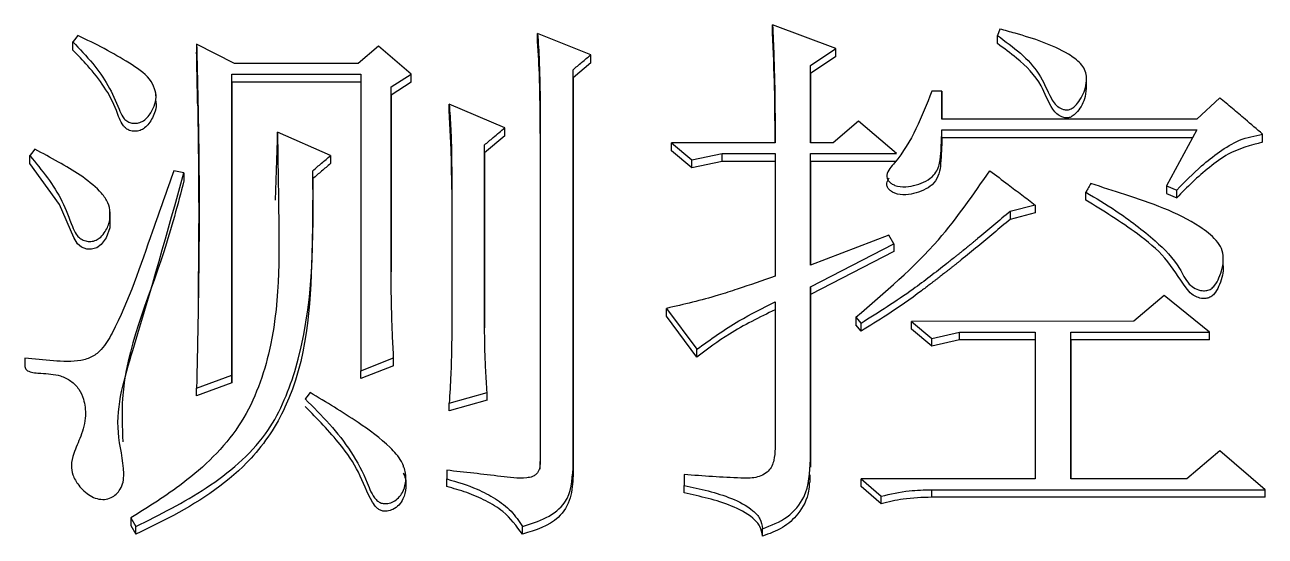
# Model space of a CAD drawing. Header units: millimetres. Extents: x 2278 to 4715, y 679 to 2402.
# Drawn here: x 2837.55 to 2842.86, y 2107.43 to 2109.62 of the extents above; entities that cross this region are included whole.
import ezdxf

# ---------------------------------------------------------------- set-up
doc = ezdxf.new("R2010")
doc.units = ezdxf.units.MM

msp = doc.modelspace()

# ---------------------------------------------------------------- linework, layer by layer
at = {"color": 7, "linetype": 'Continuous', "lineweight": 25}
for p, q in [((2841.0209, 2109.5187), (2840.7504, 2109.6196)), ((2840.7504, 2109.5847), (2840.7504, 2109.6196)), ((2841.724, 2109.6013), (2841.7132, 2109.5738)), ((2837.7541, 2109.5114), (2837.7541, 2109.5463)), ((2839.9716, 2109.4911), (2839.7444, 2109.5829)), ((2839.7444, 2109.548), (2839.7444, 2109.5829)), ((2841.7132, 2109.5389), (2841.7132, 2109.5738)), ((2838.4464, 2109.4544), (2838.2841, 2109.537)), ((2838.2841, 2109.537), (2838.2841, 2109.5022)), ((2839.0629, 2109.5278), (2838.9764, 2109.4544)), ((2839.2036, 2109.4085), (2839.0629, 2109.5278)), ((2840.9127, 2109.4452), (2841.0209, 2109.5187)), ((2841.0209, 2109.4839), (2841.0209, 2109.5187)), ((2838.9764, 2109.4544), (2838.4464, 2109.4544)), ((2839.9716, 2109.4564), (2839.8959, 2109.3922)), ((2839.9716, 2109.4564), (2839.9716, 2109.4911)), ((2841.0209, 2109.4839), (2840.9127, 2109.4105)), ((2840.9127, 2109.1144), (2840.9127, 2109.4452)), ((2840.9127, 2109.4105), (2840.9127, 2109.4452)), ((2838.4355, 2109.4085), (2838.9872, 2109.4085)), ((2838.4356, 2108.1185), (2838.4355, 2109.4085)), ((2838.4355, 2109.3738), (2838.4355, 2109.4085)), ((2838.9872, 2109.4085), (2838.9872, 2108.137)), ((2839.117, 2109.3534), (2839.2036, 2109.4085)), ((2839.2036, 2109.3738), (2839.2036, 2109.4085)), ((2839.8959, 2107.7206), (2839.8959, 2109.4269)), ((2839.8959, 2109.3922), (2839.8959, 2109.4269)), ((2839.8959, 2109.3922), (2839.8959, 2107.6882)), ((2840.9127, 2109.4105), (2840.9127, 2109.1144)), ((2838.4355, 2109.3738), (2838.4356, 2108.0855)), ((2838.9872, 2109.3738), (2838.4355, 2109.3738)), ((2839.2036, 2109.3738), (2839.117, 2109.3188)), ((2839.117, 2108.5617), (2839.117, 2109.3534)), ((2839.117, 2109.3188), (2839.117, 2109.3534)), ((2841.4752, 2109.335), (2841.432, 2109.335)), ((2841.4752, 2109.2155), (2841.4752, 2109.335)), ((2841.4752, 2109.335), (2841.4752, 2109.3005)), ((2842.0949, 2109.3457), (2842.0949, 2109.3807)), ((2838.1094, 2109.3152), (2838.1094, 2109.327)), ((2838.1094, 2109.2921), (2838.1094, 2109.3037)), ((2839.117, 2109.3188), (2839.117, 2108.5616)), ((2839.6038, 2109.1787), (2839.3658, 2109.2799)), ((2839.3658, 2109.2454), (2839.3658, 2109.2799)), ((2841.4752, 2109.3005), (2841.4752, 2109.2155)), ((2842.6651, 2109.3075), (2842.5678, 2109.2155)), ((2839.6038, 2109.1444), (2839.6038, 2109.1787)), ((2839.7553, 2109.1879), (2839.7553, 2107.7484)), ((2839.7553, 2109.1879), (2839.7553, 2109.1536)), ((2841.1182, 2109.2063), (2841.0101, 2109.1144)), ((2841.2805, 2109.0684), (2841.1182, 2109.2063)), ((2842.5678, 2109.2155), (2841.4752, 2109.2155)), ((2838.6225, 2108.8679), (2838.6303, 2109.126)), ((2838.8574, 2109.0592), (2838.6303, 2109.1603)), ((2838.6303, 2109.126), (2838.6303, 2109.1603)), ((2839.6038, 2109.1444), (2839.5173, 2109.0709)), ((2841.4753, 2109.1696), (2842.5678, 2109.1696)), ((2841.4753, 2109.1352), (2841.4753, 2109.1696)), ((2842.5491, 2109.1352), (2841.4753, 2109.1352)), ((2842.5678, 2109.1696), (2842.4379, 2108.9303)), ((2842.849, 2109.1168), (2842.849, 2109.1511)), ((2839.5173, 2108.3217), (2839.5173, 2109.1052)), ((2839.5173, 2109.0709), (2839.5173, 2109.1052)), ((2839.5173, 2109.0709), (2839.5173, 2108.3216)), ((2840.3178, 2109.1144), (2840.4043, 2109.0408)), ((2840.7613, 2109.1144), (2840.3178, 2109.1144)), ((2840.4043, 2109.0066), (2840.3178, 2109.0801)), ((2840.4043, 2109.0408), (2840.5341, 2109.0684)), ((2840.5341, 2109.0684), (2840.7613, 2109.0684)), ((2840.5341, 2109.0342), (2840.5341, 2109.0684)), ((2840.7613, 2109.0684), (2840.7613, 2108.5433)), ((2841.0101, 2109.1144), (2840.9127, 2109.1144)), ((2840.9127, 2109.0684), (2841.2805, 2109.0684)), ((2840.9127, 2108.5894), (2840.9127, 2109.0684)), ((2840.9127, 2109.0342), (2840.9127, 2109.0684)), ((2837.5702, 2109.0251), (2837.5702, 2109.0592)), ((2838.8574, 2109.0592), (2838.8574, 2109.025)), ((2840.4043, 2109.0066), (2840.4043, 2109.0408)), ((2840.5341, 2109.0342), (2840.4043, 2109.0066)), ((2840.7613, 2109.0342), (2840.5341, 2109.0342)), ((2840.9127, 2109.0342), (2840.9127, 2108.5894)), ((2841.2805, 2109.0342), (2840.9127, 2109.0342)), ((2838.23, 2108.9855), (2838.1867, 2108.9947)), ((2838.23, 2108.9855), (2838.23, 2108.9514)), ((2838.7817, 2108.9606), (2838.7817, 2108.9947)), ((2841.2489, 2108.9981), (2841.2489, 2108.9955)), ((2839.3767, 2108.9147), (2839.3766, 2108.9487)), ((2842.4379, 2108.9303), (2842.4812, 2108.9119)), ((2842.4379, 2108.9303), (2842.4379, 2108.8963)), ((2842.4379, 2108.8963), (2842.4812, 2108.8779)), ((2837.9126, 2108.8257), (2837.9126, 2108.8262)), ((2837.9126, 2108.792), (2837.9126, 2108.8229)), ((2841.8754, 2108.8474), (2841.7673, 2108.8198)), ((2841.7673, 2108.8198), (2841.7673, 2108.7859)), ((2841.8755, 2108.8135), (2841.7673, 2108.7859)), ((2841.8754, 2108.8474), (2841.8755, 2108.8135)), ((2841.248, 2108.7184), (2840.9127, 2108.5894)), ((2841.2697, 2108.6816), (2841.248, 2108.7184)), ((2840.9127, 2108.4971), (2841.2697, 2108.6816)), ((2841.2697, 2108.6479), (2840.9127, 2108.4637)), ((2841.2697, 2108.6816), (2841.2697, 2108.6479)), ((2842.6801, 2108.6219), (2842.6801, 2108.6292)), ((2842.6801, 2108.5953), (2842.6801, 2108.6191)), ((2840.9127, 2107.7577), (2840.9127, 2108.4971)), ((2840.9127, 2108.4971), (2840.9127, 2108.4637)), ((2840.7613, 2108.4325), (2840.7613, 2107.804)), ((2840.9127, 2108.4637), (2840.9127, 2107.7252)), ((2842.4271, 2108.4602), (2842.2973, 2108.3495)), ((2842.6218, 2108.3033), (2842.4271, 2108.4602)), ((2840.2961, 2108.4048), (2840.4258, 2108.2296)), ((2840.2961, 2108.3715), (2840.2961, 2108.4048)), ((2840.4258, 2108.1965), (2840.2961, 2108.3715)), ((2841.1074, 2108.3679), (2841.1291, 2108.3402)), ((2841.1074, 2108.3679), (2841.1074, 2108.3346)), ((2841.1291, 2108.307), (2841.1074, 2108.3346)), ((2841.1291, 2108.307), (2841.1291, 2108.3402)), ((2842.2973, 2108.3495), (2841.3454, 2108.3494)), ((2841.3454, 2108.3494), (2841.4319, 2108.2756)), ((2841.3454, 2108.3162), (2841.3454, 2108.3494)), ((2841.4319, 2108.2424), (2841.3454, 2108.3162)), ((2841.4319, 2108.2756), (2841.5509, 2108.3033)), ((2841.4319, 2108.2424), (2841.4319, 2108.2756)), ((2841.5509, 2108.2701), (2841.4319, 2108.2424)), ((2841.5509, 2108.3033), (2841.8755, 2108.3033)), ((2841.8755, 2108.2701), (2841.5509, 2108.2701)), ((2842.0269, 2108.3033), (2842.6218, 2108.3033)), ((2842.0269, 2108.2701), (2842.0269, 2108.3033)), ((2842.6218, 2108.2701), (2842.0269, 2108.2701)), ((2842.6218, 2108.2701), (2842.6218, 2108.3033)), ((2840.4258, 2108.1965), (2840.4258, 2108.2296)), ((2838.9872, 2108.137), (2839.1279, 2108.1924)), ((2839.1279, 2108.1593), (2839.1279, 2108.1924)), ((2838.2841, 2108.063), (2838.4356, 2108.1185)), ((2838.4356, 2108.0855), (2838.4356, 2108.1185)), ((2839.1279, 2108.1593), (2838.9872, 2108.104)), ((2838.9872, 2108.104), (2838.9872, 2108.137)), ((2838.4356, 2108.0855), (2838.2841, 2108.0301)), ((2838.2841, 2108.0301), (2838.2841, 2108.063)), ((2839.3658, 2107.9983), (2839.5281, 2108.0445)), ((2839.5281, 2108.0116), (2839.3658, 2107.9655)), ((2839.5281, 2108.0116), (2839.5281, 2108.0445)), ((2839.3658, 2107.9655), (2839.3658, 2107.9983)), ((2842.6651, 2107.7947), (2842.5245, 2107.6743)), ((2842.8598, 2107.628), (2842.6651, 2107.7947)), ((2839.7553, 2107.7159), (2839.7553, 2107.7484)), ((2840.9127, 2107.7252), (2840.9127, 2107.7577)), ((2839.1694, 2107.725), (2839.1694, 2107.7317)), ((2839.355, 2107.7114), (2839.355, 2107.6743)), ((2839.355, 2107.7114), (2839.355, 2107.6789)), ((2839.8959, 2107.6882), (2839.8959, 2107.7206)), ((2840.3719, 2107.6928), (2840.3719, 2107.6465)), ((2840.3719, 2107.6928), (2840.3719, 2107.6604)), ((2840.9109, 2107.6592), (2840.9109, 2107.6918)), ((2839.355, 2107.6419), (2839.355, 2107.6743)), ((2840.3719, 2107.6142), (2840.3719, 2107.6465)), ((2841.1291, 2107.6743), (2841.2156, 2107.6002)), ((2841.8755, 2107.6743), (2841.1291, 2107.6743)), ((2841.1291, 2107.6419), (2841.1291, 2107.6743)), ((2841.2156, 2107.5679), (2841.1291, 2107.6419)), ((2842.5245, 2107.6743), (2842.0269, 2107.6743)), ((2841.2156, 2107.5679), (2841.2156, 2107.6002)), ((2841.4319, 2107.628), (2842.8598, 2107.628)), ((2841.432, 2107.5957), (2841.4319, 2107.628)), ((2842.8598, 2107.5957), (2841.432, 2107.5957)), ((2842.8598, 2107.5957), (2842.8598, 2107.628)), ((2838.0029, 2107.5075), (2838.0245, 2107.4704)), ((2838.0029, 2107.5075), (2838.0029, 2107.4753)), ((2838.0029, 2107.4753), (2838.0245, 2107.4383)), ((2838.0245, 2107.4383), (2838.0245, 2107.4704)), ((2839.6796, 2107.4383), (2839.6796, 2107.4704)), ((2840.7072, 2107.429), (2840.7072, 2107.4611))]:
    msp.add_line(p, q, dxfattribs=at)
at = {"color": 7, "linetype": 'Continuous', "lineweight": 25, "flags": 128}
for points in [[(2837.7757, 2109.5738), (2837.7702, 2109.5668), (2837.7621, 2109.5565), (2837.7541, 2109.5462)], [(2837.5918, 2109.0868), (2837.5863, 2109.0798), (2837.5783, 2109.0695), (2837.5702, 2109.0592)], [(2840.3178, 2109.0801), (2840.3178, 2109.0888), (2840.3178, 2109.0974), (2840.3178, 2109.1144)], [(2837.9119, 2108.7922), (2837.9124, 2108.75), (2837.8968, 2108.7073), (2837.8752, 2108.6783), (2837.8567, 2108.6649), (2837.8342, 2108.6583), (2837.8135, 2108.6591), (2837.7917, 2108.6668), (2837.7746, 2108.681), (2837.7578, 2108.7091), (2837.6975, 2108.8499), (2837.5703, 2109.025), (2837.5703, 2109.025)], [(2842.4812, 2108.8779), (2842.4812, 2108.8949), (2842.4812, 2108.9119)], [(2842.0918, 2108.8688), (2842.0918, 2108.8858), (2842.0918, 2108.9028)], [(2841.5509, 2108.2701), (2841.5509, 2108.2784), (2841.5509, 2108.2867), (2841.5509, 2108.3033)], [(2838.7709, 2108.0445), (2838.7654, 2108.0375), (2838.7574, 2108.0271), (2838.7493, 2108.0168)]]:
    msp.add_lwpolyline(points, dxfattribs=at)
at = {"color": 7, "linetype": 'Continuous', "lineweight": 25}
for points, knots in [([(2840.7504, 2109.6196), (2840.7542, 2109.5313), (2840.7596, 2109.403), (2840.761, 2109.2345), (2840.7612, 2109.1544), (2840.7613, 2109.1144)], [0, 0, 0, 0, 0.525139, 0.762561, 1, 1, 1, 1]), ([(2841.7132, 2109.5738), (2841.7808, 2109.5244), (2841.8821, 2109.4504), (2841.9288, 2109.3296), (2841.9567, 2109.2823), (2841.9748, 2109.2665), (2841.9918, 2109.2575), (2842.0107, 2109.2544), (2842.0264, 2109.2574), (2842.0447, 2109.2693), (2842.0714, 2109.302), (2842.0929, 2109.3476), (2842.0968, 2109.3962), (2842.0886, 2109.4291), (2842.0631, 2109.463), (2841.9695, 2109.5289), (2841.8464, 2109.5675), (2841.7456, 2109.5953), (2841.724, 2109.6012)], [0, 0, 0, 0, 0.227643, 0.340918, 0.369432, 0.383636, 0.40814, 0.421602, 0.435183, 0.450932, 0.481252, 0.554321, 0.592682, 0.621741, 0.650784, 0.712011, 0.938181, 1, 1, 1, 1]), ([(2837.7541, 2109.5463), (2837.7833, 2109.5159), (2837.8392, 2109.4579), (2837.9082, 2109.3614), (2837.9432, 2109.2815), (2837.964, 2109.2295), (2837.98, 2109.2097), (2837.9971, 2109.2004), (2838.0164, 2109.197), (2838.0367, 2109.1989), (2838.059, 2109.2085), (2838.0835, 2109.2326), (2838.1022, 2109.2671), (2838.1133, 2109.3084), (2838.1061, 2109.3491), (2838.0732, 2109.4055), (2837.9926, 2109.4588), (2837.8891, 2109.5188), (2837.8136, 2109.5554), (2837.7757, 2109.5738)], [0, 0, 0, 0, 0.120486, 0.230168, 0.339823, 0.374602, 0.392982, 0.411577, 0.427593, 0.446559, 0.467306, 0.493913, 0.542941, 0.579847, 0.61702, 0.661529, 0.765546, 0.882403, 1, 1, 1, 1]), ([(2839.7444, 2109.5829), (2839.7469, 2109.5436), (2839.7519, 2109.465), (2839.755, 2109.3333), (2839.7552, 2109.2409), (2839.7553, 2109.1879)], [0, 0, 0, 0, 0.299228, 0.598476, 1, 1, 1, 1]), ([(2839.7553, 2109.1536), (2839.7552, 2109.193), (2839.755, 2109.2719), (2839.753, 2109.4035), (2839.7476, 2109.4954), (2839.7444, 2109.548)], [0, 0, 0, 0, 0.299614, 0.599241, 1, 1, 1, 1]), ([(2840.7612, 2109.1144), (2840.7611, 2109.1472), (2840.7609, 2109.2244), (2840.7592, 2109.3812), (2840.7539, 2109.5051), (2840.7504, 2109.5847)], [0, 0, 0, 0, 0.209271, 0.491301, 1, 1, 1, 1]), ([(2838.1089, 2109.2922), (2838.1092, 2109.2911), (2838.1137, 2109.2774), (2838.1059, 2109.2421), (2838.0881, 2109.2045), (2838.0634, 2109.1777), (2838.0424, 2109.1661), (2838.0198, 2109.1623), (2837.9987, 2109.1654), (2837.9816, 2109.1743), (2837.9577, 2109.2013), (2837.9279, 2109.3032), (2837.8508, 2109.412), (2837.7758, 2109.4891), (2837.7541, 2109.5114)], [0, 0, 0, 0, 0.0055612, 0.0706638, 0.1676367, 0.2085209, 0.2434023, 0.2783337, 0.313115, 0.3400719, 0.3669681, 0.4836117, 0.8508324, 1, 1, 1, 1]), ([(2838.2841, 2109.537), (2838.2843, 2109.5271), (2838.2847, 2109.5121), (2838.2852, 2109.4921), (2838.2855, 2109.4772), (2838.2859, 2109.4622), (2838.2862, 2109.4473), (2838.2866, 2109.4323), (2838.2869, 2109.4198), (2838.2871, 2109.4099), (2838.2873, 2109.4024), (2838.2875, 2109.3949), (2838.2876, 2109.3874), (2838.2878, 2109.3799), (2838.288, 2109.3724), (2838.2881, 2109.365), (2838.2885, 2109.35), (2838.2896, 2109.2976), (2838.2908, 2109.2377), (2838.2919, 2109.1777), (2838.2924, 2109.1478), (2838.293, 2109.1078), (2838.2937, 2109.0578), (2838.2943, 2108.9978), (2838.2948, 2108.9378), (2838.295, 2108.8778), (2838.295, 2108.8177), (2838.2948, 2108.7577), (2838.2945, 2108.6976), (2838.294, 2108.6375), (2838.2933, 2108.5774), (2838.2926, 2108.5172), (2838.2917, 2108.4571), (2838.2907, 2108.3969), (2838.2898, 2108.3468), (2838.289, 2108.3066), (2838.2885, 2108.2765), (2838.2879, 2108.2464), (2838.2873, 2108.2163), (2838.2864, 2108.1757), (2838.2857, 2108.14), (2838.2849, 2108.0989), (2838.2844, 2108.0784), (2838.2841, 2108.063)], [0, 0, 0, 0, 0.0203708, 0.0305563, 0.0407417, 0.0509271, 0.0611126, 0.071298, 0.0814834, 0.0865761, 0.0916688, 0.0967616, 0.1018543, 0.106947, 0.1120397, 0.1171324, 0.1222251, 0.142596, 0.2240796, 0.2444504, 0.2648213, 0.2851921, 0.3259339, 0.3666757, 0.4074174, 0.4481592, 0.488901, 0.5296427, 0.5703845, 0.6111262, 0.651868, 0.6926097, 0.7333515, 0.7740932, 0.8148349, 0.8352058, 0.8555767, 0.8759475, 0.8963184, 0.9166892, 0.9583446, 0.9687584, 1, 1, 1, 1]), ([(2838.2888, 2109.2751), (2838.2881, 2109.3096), (2838.2866, 2109.3854), (2838.285, 2109.461), (2838.2841, 2109.5022)], [0, 0, 0, 0, 0.455718, 1, 1, 1, 1]), ([(2842.0937, 2109.3461), (2842.0919, 2109.3312), (2842.0873, 2109.2934), (2842.0623, 2109.2531), (2842.0364, 2109.2287), (2842.0211, 2109.2213), (2842.0054, 2109.2202), (2841.9866, 2109.2252), (2841.9666, 2109.2375), (2841.9315, 2109.2807), (2841.9033, 2109.3762), (2841.8118, 2109.4675), (2841.741, 2109.5188), (2841.7132, 2109.5389)], [0, 0, 0, 0, 0.07582, 0.1920225, 0.2269507, 0.2494281, 0.2720712, 0.3002624, 0.3412801, 0.3833768, 0.5728284, 0.8321438, 1, 1, 1, 1]), ([(2839.8959, 2109.4269), (2839.9085, 2109.4376), (2839.9337, 2109.459), (2839.959, 2109.4804), (2839.9716, 2109.4911)], [0, 0, 0, 0, 0.499999, 1, 1, 1, 1]), ([(2841.432, 2109.335), (2841.3896, 2109.2262), (2841.3432, 2109.1072), (2841.2521, 2109.0048), (2841.2386, 2108.9816), (2841.2402, 2108.9617), (2841.2479, 2108.9492), (2841.2596, 2108.9389), (2841.283, 2108.9268), (2841.3206, 2108.9241), (2841.3657, 2108.932), (2841.4071, 2108.9488), (2841.4481, 2108.977), (2841.4689, 2109.027), (2841.4727, 2109.093), (2841.4743, 2109.1405), (2841.4753, 2109.1696)], [0, 0, 0, 0, 0.4106821, 0.448949, 0.4854413, 0.5017381, 0.5185591, 0.5366257, 0.5556421, 0.6082136, 0.6598889, 0.7105938, 0.7607915, 0.8279721, 0.8949904, 1, 1, 1, 1]), ([(2838.2886, 2109.2859), (2838.2908, 2109.1294), (2838.2943, 2108.8842), (2838.2921, 2108.5966), (2838.2904, 2108.4673), (2838.2904, 2108.4365), (2838.2905, 2108.4335), (2838.2906, 2108.4335), (2838.2906, 2108.4335)], [0, 0, 0, 0, 0.55345, 0.867203, 0.980365, 0.994237, 0.998832, 1, 1, 1, 1]), ([(2839.3658, 2109.2799), (2839.3683, 2109.2444), (2839.3735, 2109.1716), (2839.3762, 2109.0611), (2839.3765, 2108.9862), (2839.3766, 2108.9487)], [0, 0, 0, 0, 0.321919, 0.660869, 1, 1, 1, 1]), ([(2842.849, 2109.1512), (2842.8241, 2109.1724), (2842.7809, 2109.209), (2842.7196, 2109.2611), (2842.6833, 2109.292), (2842.6651, 2109.3075)], [0, 0, 0, 0, 0.407162, 0.703581, 1, 1, 1, 1]), ([(2839.3767, 2108.9147), (2839.3765, 2108.9502), (2839.3763, 2109.0232), (2839.3725, 2109.1335), (2839.368, 2109.2081), (2839.3658, 2109.2454)], [0, 0, 0, 0, 0.322349, 0.661088, 1, 1, 1, 1]), ([(2839.5173, 2109.1052), (2839.5296, 2109.1157), (2839.5502, 2109.1332), (2839.5791, 2109.1577), (2839.5956, 2109.1717), (2839.6038, 2109.1787)], [0, 0, 0, 0, 0.428366, 0.714182, 1, 1, 1, 1]), ([(2838.6303, 2109.1603), (2838.6321, 2109.0496), (2838.6372, 2108.733), (2838.6419, 2108.3006), (2838.4851, 2107.888), (2838.2522, 2107.6635), (2838.0787, 2107.555), (2838.0029, 2107.5075)], [0, 0, 0, 0, 0.178231, 0.509536, 0.685642, 0.862667, 1, 1, 1, 1]), ([(2841.4753, 2109.1352), (2841.4743, 2109.0983), (2841.4729, 2109.0469), (2841.4652, 2108.9809), (2841.4445, 2108.9406), (2841.4071, 2108.9148), (2841.3656, 2108.8979), (2841.3206, 2108.8901), (2841.283, 2108.8928), (2841.2597, 2108.9049), (2841.2479, 2108.9151), (2841.2402, 2108.9276), (2841.2385, 2108.9454), (2841.2455, 2108.9565), (2841.2499, 2108.9636)], [0, 0, 0, 0, 0.245823, 0.342709, 0.440308, 0.532677, 0.626007, 0.721139, 0.817923, 0.852922, 0.886162, 0.917099, 0.947064, 1, 1, 1, 1]), ([(2842.4812, 2108.9119), (2842.5157, 2108.9472), (2842.5727, 2109.0057), (2842.6632, 2109.0763), (2842.7481, 2109.1309), (2842.8152, 2109.1443), (2842.849, 2109.1511)], [0, 0, 0, 0, 0.3344154, 0.5531384, 0.7747372, 1, 1, 1, 1]), ([(2837.5703, 2109.0592), (2837.6215, 2108.9967), (2837.6982, 2108.903), (2837.7421, 2108.7801), (2837.7649, 2108.7256), (2837.783, 2108.7045), (2837.8033, 2108.6942), (2837.826, 2108.6905), (2837.8485, 2108.6936), (2837.8712, 2108.7064), (2837.8945, 2108.7331), (2837.9139, 2108.7742), (2837.9156, 2108.8238), (2837.9011, 2108.8704), (2837.8335, 2108.9497), (2837.7226, 2109.0163), (2837.6254, 2109.0687), (2837.5918, 2109.0868)], [0, 0, 0, 0, 0.226353, 0.339206, 0.374163, 0.395072, 0.416138, 0.435558, 0.45699, 0.476776, 0.506219, 0.555776, 0.604139, 0.64694, 0.693735, 0.894302, 1, 1, 1, 1]), ([(2842.849, 2109.1168), (2842.7979, 2109.1032), (2842.7142, 2109.081), (2842.6207, 2109.0098), (2842.5475, 2108.9469), (2842.5032, 2108.9009), (2842.4812, 2108.8779)], [0, 0, 0, 0, 0.345362, 0.565607, 0.783612, 1, 1, 1, 1]), ([(2838.7817, 2108.9947), (2838.7943, 2109.0055), (2838.8196, 2109.0269), (2838.8448, 2109.0484), (2838.8574, 2109.0592)], [0, 0, 0, 0, 0.5, 1, 1, 1, 1]), ([(2838.8574, 2109.025), (2838.8448, 2109.0142), (2838.8196, 2108.9928), (2838.7943, 2108.9713), (2838.7817, 2108.9606)], [0, 0, 0, 0, 0.5, 1, 1, 1, 1]), ([(2838.1867, 2108.9947), (2838.1559, 2108.9084), (2838.0727, 2108.6752), (2837.9867, 2108.4133), (2837.8873, 2108.2356), (2837.8387, 2108.1953), (2837.7675, 2108.1735), (2837.6688, 2108.1798), (2837.5892, 2108.1881), (2837.5485, 2108.1923)], [0, 0, 0, 0, 0.239125, 0.645779, 0.717633, 0.759609, 0.801685, 0.898672, 1, 1, 1, 1]), ([(2837.5485, 2108.1554), (2837.5492, 2108.1528), (2837.5504, 2108.1474), (2837.5563, 2108.1402), (2837.5692, 2108.1325), (2837.5906, 2108.1284), (2837.6364, 2108.1256), (2837.6917, 2108.1232), (2837.7475, 2108.0956), (2837.7814, 2108.0602), (2837.8047, 2108.0091), (2837.8126, 2107.9388), (2837.792, 2107.8592), (2837.7587, 2107.7926), (2837.7451, 2107.7358), (2837.7524, 2107.6877), (2837.7804, 2107.6422), (2837.8172, 2107.6072), (2837.8574, 2107.5882), (2837.8892, 2107.5849), (2837.9178, 2107.5929), (2837.941, 2107.6087), (2837.9591, 2107.6315), (2837.9714, 2107.662), (2837.9741, 2107.7447), (2837.9207, 2107.9322), (2838.0576, 2108.3695), (2838.1597, 2108.7342), (2838.23, 2108.9855)], [0, 0, 0, 0, 0.003564, 0.007141, 0.011667, 0.022281, 0.03379, 0.068951, 0.089643, 0.110396, 0.130498, 0.162022, 0.201668, 0.236438, 0.25911, 0.277, 0.29888, 0.327265, 0.340596, 0.354041, 0.36589, 0.376926, 0.38899, 0.402933, 0.419058, 0.496673, 0.653151, 1, 1, 1, 1]), ([(2838.0245, 2107.4704), (2838.127, 2107.5219), (2838.3328, 2107.6252), (2838.5925, 2107.8423), (2838.7902, 2108.3149), (2838.7853, 2108.704), (2838.7817, 2108.9947)], [0, 0, 0, 0, 0.180959, 0.363243, 0.524232, 1, 1, 1, 1]), ([(2838.7817, 2108.9606), (2838.7811, 2108.8521), (2838.7795, 2108.5249), (2838.751, 2108.0945), (2838.5017, 2107.7131), (2838.257, 2107.55), (2838.0784, 2107.4642), (2838.0245, 2107.4383)], [0, 0, 0, 0, 0.1807563, 0.5448051, 0.6870336, 0.9056782, 1, 1, 1, 1]), ([(2841.1074, 2108.3679), (2841.2314, 2108.4734), (2841.4509, 2108.6601), (2841.611, 2108.8933), (2841.6807, 2108.9948)], [0, 0, 0, 0, 0.564764, 1, 1, 1, 1]), ([(2841.6807, 2108.9948), (2841.707, 2108.9749), (2841.7525, 2108.9405), (2841.8174, 2108.8913), (2841.8561, 2108.8621), (2841.8754, 2108.8474)], [0, 0, 0, 0, 0.404154, 0.702076, 1, 1, 1, 1]), ([(2838.23, 2108.9514), (2838.2033, 2108.8497), (2838.1216, 2108.5386), (2837.954, 2108.1754), (2837.9655, 2107.8952), (2837.968, 2107.8332)], [0, 0, 0, 0, 0.274566, 0.839435, 1, 1, 1, 1]), ([(2839.3766, 2108.9487), (2839.3767, 2108.7674), (2839.3767, 2108.5586), (2839.3767, 2108.3493), (2839.3767, 2108.3217)], [0, 0, 0, 0, 0.868151, 1, 1, 1, 1]), ([(2842.0918, 2108.9028), (2842.1349, 2108.8769), (2842.2392, 2108.814), (2842.3778, 2108.7085), (2842.4857, 2108.6017), (2842.5207, 2108.5185), (2842.559, 2108.4888), (2842.5862, 2108.4799), (2842.6103, 2108.4804), (2842.6294, 2108.4879), (2842.6482, 2108.5064), (2842.67, 2108.5501), (2842.6849, 2108.6049), (2842.6754, 2108.662), (2842.6413, 2108.7099), (2842.5136, 2108.8081), (2842.3214, 2108.872), (2842.1619, 2108.9238), (2842.1135, 2108.9396)], [0, 0, 0, 0, 0.09823, 0.238084, 0.342847, 0.395046, 0.415643, 0.436328, 0.448822, 0.461404, 0.474978, 0.500048, 0.559261, 0.58729, 0.615214, 0.674822, 0.90112, 1, 1, 1, 1]), ([(2842.1135, 2108.9396), (2842.1116, 2108.9365), (2842.1071, 2108.9288), (2842.0999, 2108.9165), (2842.0945, 2108.9074), (2842.0918, 2108.9028)], [0, 0, 0, 0, 0.253618, 0.626812, 1, 1, 1, 1]), ([(2842.6786, 2108.5954), (2842.6792, 2108.589), (2842.6825, 2108.556), (2842.6678, 2108.5113), (2842.6468, 2108.4709), (2842.6281, 2108.4539), (2842.6108, 2108.4473), (2842.5901, 2108.4464), (2842.5676, 2108.4521), (2842.5414, 2108.467), (2842.4957, 2108.5247), (2842.4384, 2108.6254), (2842.2863, 2108.7483), (2842.1666, 2108.8225), (2842.0918, 2108.8688)], [0, 0, 0, 0, 0.023034, 0.119368, 0.163106, 0.184482, 0.20606, 0.22516, 0.254288, 0.284042, 0.327596, 0.510965, 0.694584, 1, 1, 1, 1]), ([(2841.7673, 2108.8198), (2841.7212, 2108.781), (2841.6722, 2108.7397), (2841.6199, 2108.6965), (2841.6111, 2108.6893), (2841.6024, 2108.6821), (2841.5936, 2108.6749), (2841.5819, 2108.6654), (2841.5702, 2108.6559), (2841.5585, 2108.6464), (2841.5497, 2108.6393), (2841.5409, 2108.6322), (2841.5232, 2108.618), (2841.461, 2108.5689), (2841.3313, 2108.4679), (2841.2045, 2108.3878), (2841.1291, 2108.3402)], [0, 0, 0, 0, 0.227113, 0.241308, 0.255502, 0.269697, 0.283891, 0.298086, 0.326475, 0.340669, 0.354864, 0.369058, 0.383253, 0.440031, 0.667173, 1, 1, 1, 1]), ([(2841.7673, 2108.7859), (2841.7213, 2108.747), (2841.6522, 2108.6886), (2841.5791, 2108.629), (2841.5496, 2108.6055), (2841.5408, 2108.5984), (2841.5319, 2108.5914), (2841.523, 2108.5844), (2841.5141, 2108.5774), (2841.5052, 2108.5704), (2841.4963, 2108.5634), (2841.4843, 2108.5541), (2841.4724, 2108.5448), (2841.4605, 2108.5356), (2841.4515, 2108.5286), (2841.4425, 2108.5217), (2841.4335, 2108.5148), (2841.4155, 2108.501), (2841.3523, 2108.4529), (2841.2552, 2108.3838), (2841.1661, 2108.3295), (2841.1291, 2108.307)], [0, 0, 0, 0, 0.227207, 0.340812, 0.355012, 0.369212, 0.383413, 0.397613, 0.411813, 0.426014, 0.440214, 0.454414, 0.482815, 0.497015, 0.511215, 0.525416, 0.539616, 0.553816, 0.610618, 0.837948, 1, 1, 1, 1]), ([(2839.1279, 2108.1924), (2839.1262, 2108.2246), (2839.1229, 2108.2889), (2839.1183, 2108.412), (2839.1175, 2108.5029), (2839.117, 2108.5617)], [0, 0, 0, 0, 0.261316, 0.522638, 1, 1, 1, 1]), ([(2840.7613, 2108.5433), (2840.7074, 2108.5243), (2840.6265, 2108.4958), (2840.4727, 2108.4456), (2840.3704, 2108.422), (2840.2961, 2108.4048)], [0, 0, 0, 0, 0.3535749, 0.5303652, 1, 1, 1, 1]), ([(2840.4258, 2108.2296), (2840.4848, 2108.272), (2840.5909, 2108.3482), (2840.7089, 2108.4066), (2840.7613, 2108.4325)], [0, 0, 0, 0, 0.5565349, 1, 1, 1, 1]), ([(2840.7613, 2108.3991), (2840.6945, 2108.3664), (2840.5761, 2108.3084), (2840.4714, 2108.2305), (2840.4258, 2108.1965)], [0, 0, 0, 0, 0.5637433, 1, 1, 1, 1]), ([(2839.3767, 2108.3217), (2839.3765, 2108.2883), (2839.3762, 2108.2216), (2839.3727, 2108.1137), (2839.3683, 2108.0393), (2839.3658, 2107.9983)], [0, 0, 0, 0, 0.309604, 0.619232, 1, 1, 1, 1]), ([(2839.5281, 2108.0445), (2839.5259, 2108.0763), (2839.5217, 2108.1384), (2839.5184, 2108.2308), (2839.5177, 2108.2914), (2839.5173, 2108.3217)], [0, 0, 0, 0, 0.3442396, 0.6720437, 1, 1, 1, 1]), ([(2841.8755, 2108.3033), (2841.8755, 2108.2163), (2841.8755, 2108.0069), (2841.8755, 2107.7971), (2841.8755, 2107.6743)], [0, 0, 0, 0, 0.415229, 1, 1, 1, 1]), ([(2842.0269, 2107.6743), (2842.0269, 2107.7615), (2842.0269, 2107.9714), (2842.0269, 2108.1808), (2842.0269, 2108.3033)], [0, 0, 0, 0, 0.41523, 1, 1, 1, 1]), ([(2842.0269, 2108.2701), (2842.0269, 2108.1832), (2842.0269, 2107.9849), (2842.0269, 2107.7861), (2842.0269, 2107.6743)], [0, 0, 0, 0, 0.437793, 1, 1, 1, 1]), ([(2837.5485, 2108.1923), (2837.5485, 2108.1854), (2837.5485, 2108.1731), (2837.5485, 2108.1608), (2837.5485, 2108.1554)], [0, 0, 0, 0, 0.56, 1, 1, 1, 1]), ([(2838.7493, 2108.0168), (2838.7847, 2107.9816), (2838.8917, 2107.875), (2838.9922, 2107.7281), (2839.036, 2107.5999), (2839.066, 2107.5737), (2839.0837, 2107.5678), (2839.1051, 2107.5686), (2839.1279, 2107.5768), (2839.1504, 2107.5928), (2839.1697, 2107.6197), (2839.1804, 2107.6569), (2839.1804, 2107.7029), (2839.1608, 2107.7577), (2839.0921, 2107.8338), (2838.9588, 2107.9306), (2838.8398, 2108.0027), (2838.7709, 2108.0445)], [0, 0, 0, 0, 0.115425, 0.348555, 0.412098, 0.42532, 0.438686, 0.453028, 0.472542, 0.492546, 0.515345, 0.548269, 0.582418, 0.623377, 0.682539, 0.816306, 1, 1, 1, 1]), ([(2839.1689, 2107.6988), (2839.1694, 2107.6979), (2839.1804, 2107.68), (2839.1819, 2107.6399), (2839.1731, 2107.5937), (2839.1517, 2107.5612), (2839.1271, 2107.5438), (2839.1028, 2107.536), (2839.0829, 2107.5359), (2839.0672, 2107.5411), (2839.051, 2107.5537), (2839.0165, 2107.6064), (2838.9837, 2107.7054), (2838.8866, 2107.8446), (2838.8012, 2107.9313), (2838.7493, 2107.984)], [0, 0, 0, 0, 0.0040848, 0.08075, 0.1464749, 0.1863724, 0.226461, 0.2573655, 0.2796299, 0.298531, 0.3173812, 0.3558993, 0.5375188, 0.7192148, 1, 1, 1, 1]), ([(2840.7613, 2107.804), (2840.7604, 2107.7873), (2840.7586, 2107.7537), (2840.736, 2107.702), (2840.6779, 2107.676), (2840.5548, 2107.6796), (2840.4528, 2107.687), (2840.3719, 2107.6928)], [0, 0, 0, 0, 0.111586, 0.225233, 0.353074, 0.48645, 1, 1, 1, 1]), ([(2839.7551, 2107.7484), (2839.7551, 2107.7408), (2839.755, 2107.7254), (2839.7478, 2107.7058), (2839.7362, 2107.6914), (2839.7195, 2107.6822), (2839.669, 2107.6738), (2839.5458, 2107.6908), (2839.4322, 2107.703), (2839.355, 2107.7114)], [0, 0, 0, 0, 0.052862, 0.108161, 0.143222, 0.178347, 0.234295, 0.480556, 1, 1, 1, 1]), ([(2840.7072, 2107.4611), (2840.7443, 2107.4753), (2840.8171, 2107.5031), (2840.9062, 2107.6092), (2840.9103, 2107.7018), (2840.9127, 2107.7577)], [0, 0, 0, 0, 0.29307, 0.573859, 1, 1, 1, 1]), ([(2839.6796, 2107.4704), (2839.7142, 2107.4812), (2839.7822, 2107.5023), (2839.8864, 2107.5806), (2839.8924, 2107.6681), (2839.8959, 2107.7206)], [0, 0, 0, 0, 0.294131, 0.576582, 1, 1, 1, 1]), ([(2839.8959, 2107.6882), (2839.8946, 2107.6562), (2839.8918, 2107.5918), (2839.8265, 2107.4823), (2839.7361, 2107.4552), (2839.6796, 2107.4383)], [0, 0, 0, 0, 0.270029, 0.543705, 1, 1, 1, 1]), ([(2839.355, 2107.6743), (2839.3995, 2107.6612), (2839.4723, 2107.6399), (2839.5642, 2107.5912), (2839.6337, 2107.5396), (2839.6644, 2107.4933), (2839.6796, 2107.4704)], [0, 0, 0, 0, 0.347625, 0.569681, 0.787632, 1, 1, 1, 1]), ([(2839.6796, 2107.4383), (2839.654, 2107.4727), (2839.6114, 2107.5302), (2839.5225, 2107.5823), (2839.4414, 2107.6175), (2839.3839, 2107.6337), (2839.355, 2107.6419)], [0, 0, 0, 0, 0.329538, 0.550163, 0.774094, 1, 1, 1, 1]), ([(2840.3719, 2107.6465), (2840.4407, 2107.6317), (2840.5447, 2107.6092), (2840.653, 2107.5541), (2840.7003, 2107.5057), (2840.7049, 2107.4758), (2840.7072, 2107.4611)], [0, 0, 0, 0, 0.512125, 0.772785, 0.888448, 1, 1, 1, 1]), ([(2840.9074, 2107.6597), (2840.9069, 2107.6468), (2840.9049, 2107.5987), (2840.8676, 2107.5265), (2840.7948, 2107.4606), (2840.7367, 2107.4397), (2840.7072, 2107.429)], [0, 0, 0, 0, 0.1208901, 0.4516869, 0.7214107, 1, 1, 1, 1]), ([(2840.7072, 2107.429), (2840.7049, 2107.4437), (2840.7003, 2107.4735), (2840.653, 2107.5218), (2840.5447, 2107.5769), (2840.4407, 2107.5993), (2840.3719, 2107.6142)], [0, 0, 0, 0, 0.111456, 0.227071, 0.487738, 1, 1, 1, 1]), ([(2841.2156, 2107.6002), (2841.2554, 2107.6094), (2841.3265, 2107.6259), (2841.3997, 2107.6274), (2841.4319, 2107.628)], [0, 0, 0, 0, 0.558835, 1, 1, 1, 1]), ([(2841.432, 2107.5957), (2841.3909, 2107.5946), (2841.3176, 2107.5926), (2841.2467, 2107.5754), (2841.2156, 2107.5679)], [0, 0, 0, 0, 0.561085, 1, 1, 1, 1])]:
    msp.add_open_spline(points, degree=3, knots=knots, dxfattribs=at)

doc.saveas('drawing.dxf')
